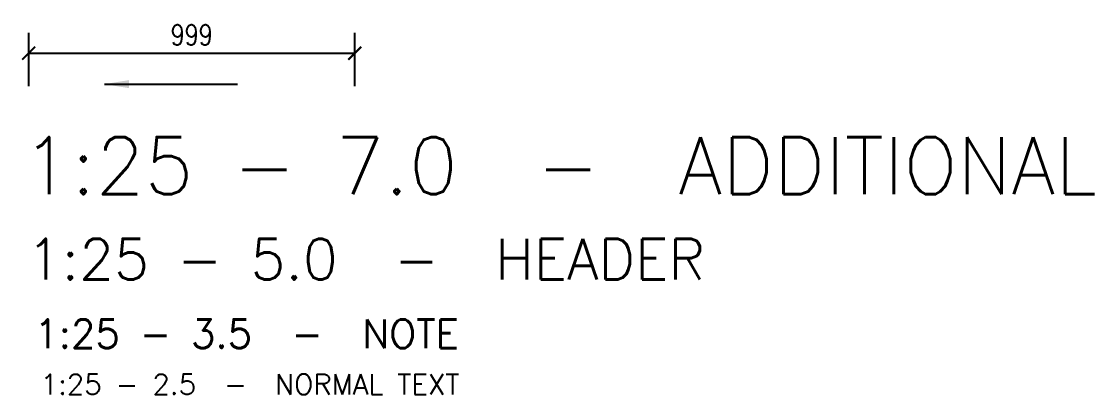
# Model space of a CAD drawing. Header units: metres. Extents: x -275466 to 90519, y -3176 to 139523.
# Drawn here: x -226114 to -222827, y 72 to 1215 of the extents above; entities that cross this region are included whole.
import ezdxf

# ---------------------------------------------------------------- set-up
doc = ezdxf.new("R2010")
doc.units = ezdxf.units.M
for name, color, linetype in [('GCE8052_GT_0.35', 3, 'Continuous'), ('GCE8053_GT_0.5', 2, 'Continuous'), ('GCE8100_GD_General', 3, 'Continuous')]:
    doc.layers.add(name, color=color, linetype=linetype)
doc.styles.add('1-25     h 25', font='romans.shx', dxfattribs={"width": 0.8, "height": 62.5})
doc.styles.add('1-25     h 35', font='romans.shx', dxfattribs={"width": 0.8, "height": 87.5})
doc.styles.add('1-25     h 50', font='romans.shx', dxfattribs={"width": 0.8, "height": 125})
doc.styles.add('1-25     h 70', font='romans.shx', dxfattribs={"width": 0.8, "height": 175})
doc.dimstyles.new('1-25', dxfattribs={"dimscale": 0, "dimtxt": 62.5, "dimasz": 40, "dimexe": 62.5, "dimexo": 62.5, "dimgap": 25, "dimtad": 1, "dimdec": 0, "dimzin": 0, "dimtxsty": '1-25     h 25', "dimblk": 'ARCHTICK', "dimcen": 0, "dimclrd": 7, "dimclre": 7, "dimclrt": 3, "dimadec": 0, "dimazin": 0, "dimtfac": 1, "dimtdec": 0, "dimtix": 1, "dimtmove": 2, "dimatfit": 0, "dimldrblk": 'NONE', "dimfxl": 1, "dimtfill": 1, "dimtolj": 1, "dimtzin": 0, "dimarcsym": 0})
doc.dimstyles.new('1-25$7', dxfattribs={"dimscale": 0, "dimtxt": 62.5, "dimasz": 75, "dimexe": 62.5, "dimexo": 62.5, "dimgap": 25, "dimtad": 1, "dimdec": 0, "dimzin": 0, "dimtxsty": '1-25     h 25', "dimblk": 'ARCHTICK', "dimcen": 0, "dimclrd": 7, "dimclre": 7, "dimclrt": 3, "dimadec": 0, "dimazin": 0, "dimtfac": 1, "dimtdec": 0, "dimtix": 1, "dimtmove": 2, "dimatfit": 0, "dimfxl": 1, "dimtfill": 1, "dimtolj": 1, "dimtzin": 0, "dimarcsym": 0})

# ---------------------------------------------------------------- blocks, each defined once
blk = doc.blocks.new('_ArchTick')
at = {"color": 0, "linetype": 'ByBlock', "const_width": 0.15}
blk.add_lwpolyline([(-0.5, -0.5), (0.5, 0.5)], dxfattribs=at)
blk = doc.blocks.new('*D4')
at = {"layer": 'Defpoints', "color": 0, "transparency": 16777216}
for p in [(-225093.3, 1118.1), (-226092.2, 954.3), (-225093.3, 954.3)]:
    blk.add_point(p, dxfattribs=at)
at = {"layer": 'GCE8100_GD_General', "color": 7, "lineweight": -2, "transparency": 16777216}
for p, q in [((-226092.2, 1016.8), (-226092.2, 1180.6)), ((-225093.3, 1016.8), (-225093.3, 1180.6)), ((-226092.2, 1118.1), (-225093.3, 1118.1))]:
    blk.add_line(p, q, dxfattribs=at)
at = {"layer": 'GCE8100_GD_General', "color": 7, "lineweight": -2, "transparency": 16777216, "xscale": 40, "yscale": 40, "zscale": 40, "rotation": 180}
blk.add_blockref('_ArchTick', (-226092.2, 1118.1), dxfattribs=at)
at = {"layer": 'GCE8100_GD_General', "color": 7, "lineweight": -2, "transparency": 16777216, "xscale": 40, "yscale": 40, "zscale": 40}
blk.add_blockref('_ArchTick', (-225093.3, 1118.1), dxfattribs=at)
at = {"layer": 'GCE8100_GD_General', "color": 3, "transparency": 16777216, "insert": (-225592.7, 1174.4), "char_height": 62.5, "attachment_point": 5, "style": '1-25     h 25', "bg_fill": 3, "box_fill_scale": 1.1, "bg_fill_color": 256, "bg_fill_true_color": 13158600, "bg_fill_transparency": 0}
blk.add_mtext('\\A1;999', dxfattribs=at)
blk = doc.blocks.new('_None')

msp = doc.modelspace()

# ---------------------------------------------------------------- texts
at = {"layer": 'GCE8052_GT_0.35'}
for s, height, style, p in [('1:25 - 3.5  -  NOTE', 87.5, '1-25     h 35', (-226075.2, 215)), ('1:25 - 2.5  -  NORMAL TEXT', 62.5, '1-25     h 25', (-226055.9, 72.5))]:
    msp.add_text(s, height=height, dxfattribs=dict(at, style=style)).set_placement(p)
at = {"layer": 'GCE8053_GT_0.5'}
for s, height, style, p in [('1:25 - 7.0  -  ADDITIONAL', 175, '1-25     h 70', (-226112.2, 686.3)), ('1:25 - 5.0  -  HEADER', 125, '1-25     h 50', (-226098.6, 424.6))]:
    msp.add_text(s, height=height, dxfattribs=dict(at, style=style)).set_placement(p)

# ---------------------------------------------------------------- dimensions: what is measured, and where the dimension line sits
at = {"layer": 'GCE8100_GD_General'}
dim = msp.add_linear_dim(base=(-225093.3, 1118.1), p1=(-226092.2, 954.3), p2=(-225093.3, 954.3), dimstyle='1-25', override={"dimscale": 1}, dxfattribs=at)
dim.commit()
dim.dimension.update_dxf_attribs({"geometry": '*D4', "text_midpoint": (-225592.7, 1174.4)})

# ---------------------------------------------------------------- next in the draw order: leaders
msp.add_leader([(-225860.2, 1023.4), (-225452.3, 1023.4)], dimstyle='1-25$7', override={"dimscale": 1}, dxfattribs=at)

doc.saveas('drawing.dxf')
